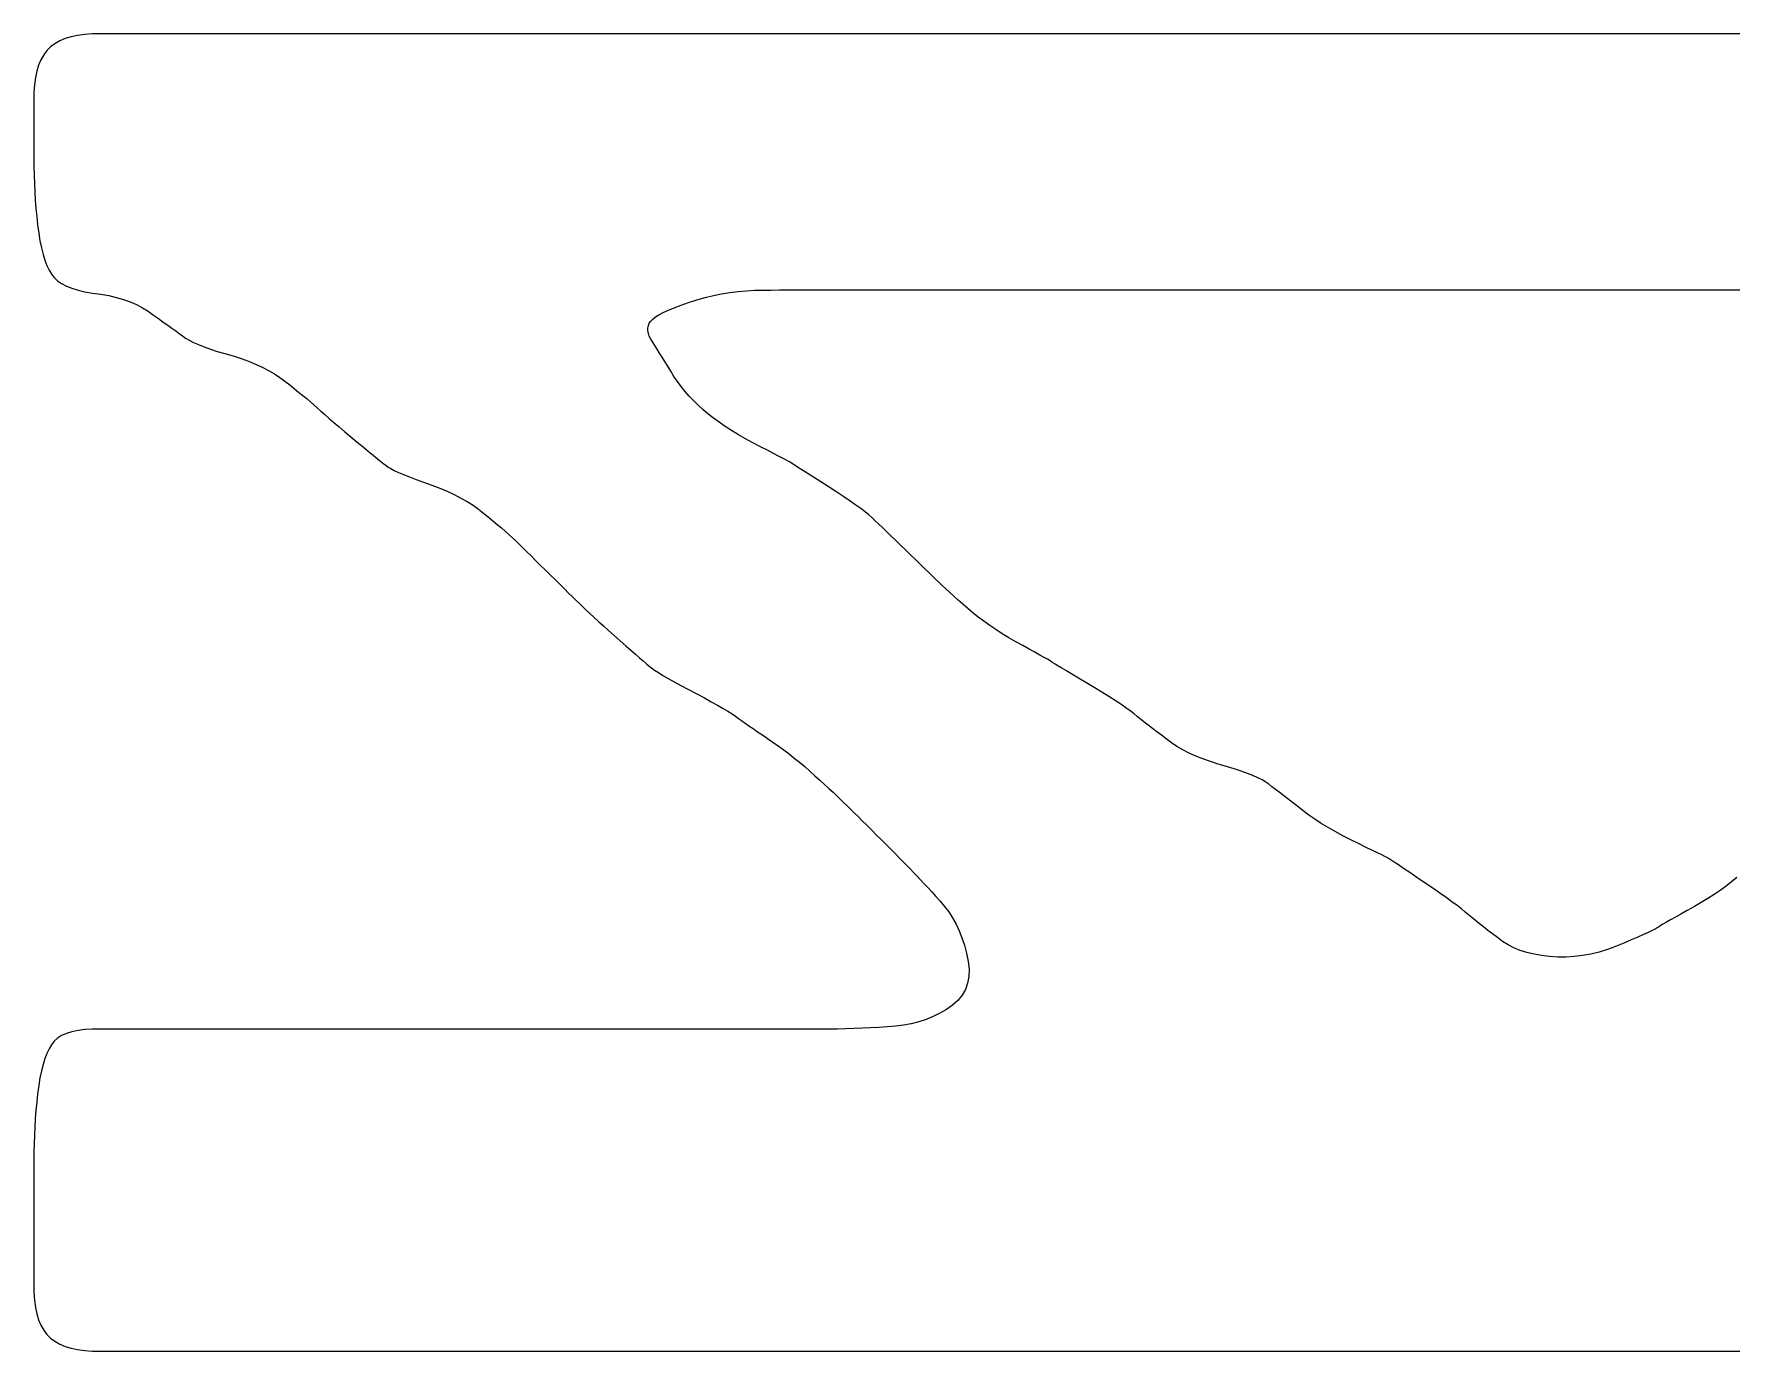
# Model space of a CAD drawing. Header units: millimetres. Extents: x 0.1 to 59.9, y 0.1 to 19.9.
# Drawn here: x 0.05 to 25.72, y 0.05 to 19.95 of the extents above; entities that cross this region are included whole.
import ezdxf

# ---------------------------------------------------------------- set-up
doc = ezdxf.new("R2010")
doc.units = ezdxf.units.MM

msp = doc.modelspace()

# ---------------------------------------------------------------- linework, layer by layer
at = {"layer": 'DESIGN'}
for points in [[(25.8125, 19.945704), (25.6875, 19.945704), (25.5625, 19.945704), (25.4375, 19.945704), (25.3125, 19.945704), (25.1875, 19.945704), (25.0625, 19.945704), (24.9375, 19.945704), (24.8125, 19.945704), (24.6875, 19.945704), (24.5625, 19.945704), (24.4375, 19.945704), (24.3125, 19.945704), (24.1875, 19.945704), (24.0625, 19.945704), (23.9375, 19.945704), (23.8125, 19.945704), (23.6875, 19.945704), (23.5625, 19.945704), (23.4375, 19.945704), (23.3125, 19.945704), (23.1875, 19.945704), (23.0625, 19.945704), (22.9375, 19.945704), (22.8125, 19.945704), (22.6875, 19.945704), (22.5625, 19.945704), (22.4375, 19.945704), (22.3125, 19.945704), (22.1875, 19.945704), (22.0625, 19.945704), (21.9375, 19.945704), (21.8125, 19.945704), (21.6875, 19.945704), (21.5625, 19.945704), (21.4375, 19.945704), (21.3125, 19.945704), (21.1875, 19.945704), (21.0625, 19.945704), (20.9375, 19.945704), (20.8125, 19.945704), (20.6875, 19.945704), (20.5625, 19.945704), (20.4375, 19.945704), (20.3125, 19.945704), (20.1875, 19.945704), (20.0625, 19.945704), (19.9375, 19.945704), (19.8125, 19.945704), (19.6875, 19.945704), (19.5625, 19.945704), (19.4375, 19.945704), (19.3125, 19.945704), (19.1875, 19.945704), (19.0625, 19.945704), (18.9375, 19.945704), (18.8125, 19.945704), (18.6875, 19.945704), (18.5625, 19.945704), (18.4375, 19.945704), (18.3125, 19.945704), (18.1875, 19.945704), (18.0625, 19.945704), (17.9375, 19.945704), (17.8125, 19.945704), (17.6875, 19.945704), (17.5625, 19.945704), (17.4375, 19.945704), (17.3125, 19.945704), (17.1875, 19.945704), (17.0625, 19.945704), (16.9375, 19.945704), (16.8125, 19.945704), (16.6875, 19.945704), (16.5625, 19.945704), (16.4375, 19.945704), (16.3125, 19.945704), (16.1875, 19.945704), (16.0625, 19.945704), (15.9375, 19.945704), (15.8125, 19.945704), (15.6875, 19.945704), (15.5625, 19.945704), (15.4375, 19.945704), (15.3125, 19.945704), (15.1875, 19.945704), (15.0625, 19.945704), (14.9375, 19.945704), (14.8125, 19.945704), (14.6875, 19.945704), (14.5625, 19.945704), (14.4375, 19.945704), (14.3125, 19.945704), (14.1875, 19.945704), (14.0625, 19.945704), (13.9375, 19.945704), (13.8125, 19.945704), (13.6875, 19.945704), (13.5625, 19.945704), (13.4375, 19.945704), (13.3125, 19.945704), (13.1875, 19.945704), (13.0625, 19.945704), (12.9375, 19.945704), (12.8125, 19.945704), (12.6875, 19.945704), (12.5625, 19.945704), (12.4375, 19.945704), (12.3125, 19.945704), (12.1875, 19.945704), (12.0625, 19.945704), (11.9375, 19.945704), (11.8125, 19.945704), (11.6875, 19.945704), (11.5625, 19.945704), (11.4375, 19.945704), (11.3125, 19.945704), (11.1875, 19.945704), (11.0625, 19.945704), (10.9375, 19.945704), (10.8125, 19.945704), (10.6875, 19.945704), (10.5625, 19.945704), (10.4375, 19.945704), (10.3125, 19.945704), (10.1875, 19.945704), (10.0625, 19.945704), (9.9375, 19.945704), (9.8125, 19.945704), (9.6875, 19.945704), (9.5625, 19.945704), (9.4375, 19.945704), (9.3125, 19.945704), (9.1875, 19.945704), (9.0625, 19.945704), (8.9375, 19.945704), (8.8125, 19.945704), (8.6875, 19.945704), (8.5625, 19.945704), (8.4375, 19.945704), (8.3125, 19.945704), (8.1875, 19.945704), (8.0625, 19.945704), (7.9375, 19.945704), (7.8125, 19.945704), (7.6875, 19.945704), (7.5625, 19.945704), (7.4375, 19.945704), (7.3125, 19.945704), (7.1875, 19.945704), (7.0625, 19.945704), (6.9375, 19.945704), (6.8125, 19.945704), (6.6875, 19.945704), (6.5625, 19.945704), (6.4375, 19.945704), (6.3125, 19.945704), (6.1875, 19.945704), (6.0625, 19.945704), (5.9375, 19.945704), (5.8125, 19.945704), (5.6875, 19.945704), (5.5625, 19.945704), (5.4375, 19.945704), (5.3125, 19.945704), (5.1875, 19.945704), (5.0625, 19.945704), (4.9375, 19.945704), (4.8125, 19.945704), (4.6875, 19.945704), (4.5625, 19.945704), (4.4375, 19.945704), (4.3125, 19.945704), (4.1875, 19.945704), (4.0625, 19.945704), (3.9375, 19.945704), (3.8125, 19.945704), (3.6875, 19.945704), (3.5625, 19.945704), (3.4375, 19.945704), (3.3125, 19.945704), (3.1875, 19.945704), (3.0625, 19.945704), (2.9375, 19.945704), (2.8125, 19.945704), (2.6875, 19.945704), (2.5625, 19.945704), (2.4375, 19.945704), (2.3125, 19.945704), (2.1875, 19.945704), (2.0625, 19.945704), (1.9375, 19.945704), (1.8125, 19.945704), (1.6875, 19.945704), (1.5625, 19.945704), (1.4375, 19.945704), (1.3125, 19.945704), (1.1875, 19.945704), (1.0625, 19.945704), (0.9375, 19.945704), (0.821161, 19.93874), (0.713483, 19.924811), (0.614465, 19.903919), (0.524109, 19.876063), (0.442413, 19.841242), (0.369378, 19.799457), (0.305005, 19.750708), (0.249292, 19.694995), (0.200543, 19.630622), (0.158758, 19.557587), (0.123937, 19.475891), (0.096081, 19.385535), (0.075189, 19.286517), (0.06126, 19.178839), (0.054296, 19.0625), (0.054296, 18.9375), (0.054296, 18.8125), (0.054296, 18.6875), (0.054296, 18.5625), (0.054296, 18.4375), (0.054296, 18.3125), (0.054296, 18.1875), (0.054296, 18.0625), (0.054296, 17.9375), (0.056258, 17.8125), (0.060182, 17.6875), (0.066068, 17.5625), (0.073917, 17.4375), (0.083727, 17.3125), (0.095499, 17.1875), (0.109233, 17.0625), (0.12493, 16.9375), (0.143666, 16.821658), (0.165443, 16.714974), (0.190259, 16.617447), (0.218115, 16.529078), (0.249012, 16.449868), (0.282949, 16.379815), (0.319925, 16.31892), (0.359942, 16.267182), (0.410581, 16.219936), (0.471844, 16.177181), (0.543729, 16.138916), (0.626238, 16.105142), (0.719369, 16.075859), (0.823123, 16.051067), (0.9375, 16.030766), (1.0625, 16.014956), (1.181861, 15.99394), (1.295583, 15.967719), (1.403667, 15.936293), (1.506111, 15.899662), (1.602917, 15.857825), (1.694084, 15.810783), (1.779612, 15.758536), (1.859501, 15.701084), (1.935042, 15.646757), (2.006237, 15.595558), (2.073084, 15.547484), (2.135584, 15.502537), (2.193737, 15.460716), (2.247542, 15.422022), (2.297001, 15.386454), (2.342112, 15.354012), (2.397209, 15.321238), (2.462292, 15.28813), (2.537361, 15.254689), (2.622417, 15.220915), (2.717458, 15.186808), (2.822486, 15.152369), (2.9375, 15.117596), (3.0625, 15.08249), (3.181394, 15.044591), (3.294183, 15.003898), (3.400866, 14.960413), (3.501444, 14.914133), (3.595916, 14.865061), (3.684282, 14.813195), (3.766543, 14.758536), (3.842698, 14.701084), (3.91544, 14.645261), (3.984767, 14.59107), (4.050681, 14.538508), (4.113181, 14.487577), (4.172267, 14.438276), (4.22794, 14.390606), (4.280198, 14.344566), (4.329043, 14.300156), (4.383864, 14.251224), (4.444661, 14.197769), (4.511433, 14.139791), (4.584182, 14.077291), (4.662906, 14.010269), (4.747607, 13.938724), (4.838283, 13.862656), (4.934935, 13.782066), (5.023049, 13.708918), (5.102626, 13.643212), (5.173664, 13.584948), (5.236164, 13.534126), (5.290126, 13.490747), (5.335549, 13.454809), (5.372435, 13.426314), (5.400783, 13.405261), (5.441212, 13.381331), (5.493723, 13.354526), (5.558315, 13.324844), (5.634989, 13.292285), (5.723745, 13.256851), (5.824582, 13.21854), (5.9375, 13.177352), (6.0625, 13.133289), (6.181368, 13.087248), (6.294105, 13.039229), (6.400709, 12.989233), (6.501182, 12.93726), (6.595524, 12.883309), (6.683733, 12.827381), (6.765811, 12.769475), (6.841757, 12.709592), (6.914341, 12.651332), (6.983564, 12.594695), (7.049426, 12.539682), (7.111926, 12.486293), (7.171064, 12.434527), (7.226841, 12.384384), (7.279257, 12.335865), (7.328311, 12.288969), (7.381048, 12.238172), (7.437467, 12.183474), (7.497569, 12.124875), (7.561353, 12.062375), (7.628821, 11.995974), (7.699971, 11.925672), (7.774803, 11.851469), (7.853318, 11.773365), (7.92783, 11.699386), (7.998337, 11.629532), (8.064841, 11.563804), (8.127341, 11.502201), (8.185837, 11.444724), (8.24033, 11.391371), (8.290818, 11.342145), (8.337303, 11.297043), (8.389275, 11.247592), (8.446733, 11.193791), (8.509678, 11.135641), (8.57811, 11.073141), (8.652028, 11.006291), (8.731434, 10.935092), (8.816326, 10.859543), (8.906705, 10.779645), (8.990114, 10.706156), (9.066553, 10.639076), (9.136023, 10.578407), (9.198523, 10.524147), (9.254053, 10.476296), (9.302614, 10.434855), (9.344205, 10.399824), (9.378826, 10.371202), (9.424744, 10.338022), (9.48196, 10.300283), (9.550474, 10.257985), (9.630284, 10.211128), (9.721392, 10.159712), (9.823797, 10.103738), (9.9375, 10.043205), (10.0625, 9.978113), (10.177214, 9.917247), (10.281641, 9.860606), (10.375783, 9.808192), (10.459638, 9.760002), (10.533206, 9.716039), (10.596489, 9.676301), (10.649485, 9.640789), (10.692195, 9.609503), (10.739853, 9.575187), (10.792458, 9.537843), (10.850011, 9.49747), (10.912511, 9.454068), (10.979958, 9.407636), (11.052353, 9.358176), (11.129695, 9.305687), (11.211985, 9.25017), (11.29364, 9.192906), (11.37466, 9.133897), (11.455045, 9.073143), (11.534794, 9.010643), (11.613909, 8.946397), (11.692388, 8.880406), (11.770233, 8.81267), (11.847442, 8.743187), (11.920974, 8.676529), (11.990829, 8.612693), (12.057006, 8.551681), (12.119506, 8.493492), (12.178329, 8.438126), (12.233474, 8.385584), (12.284942, 8.335865), (12.332733, 8.288969), (12.384313, 8.238172), (12.439682, 8.183474), (12.49884, 8.124875), (12.561787, 8.062375), (12.628524, 7.995974), (12.69905, 7.925672), (12.773365, 7.851469), (12.851469, 7.773365), (12.925672, 7.69901), (12.995974, 7.628404), (13.062375, 7.561547), (13.124875, 7.498439), (13.183474, 7.43908), (13.238172, 7.383471), (13.288969, 7.33161), (13.335865, 7.283499), (13.385359, 7.23179), (13.437452, 7.176484), (13.492144, 7.117582), (13.549434, 7.055082), (13.609323, 6.988984), (13.671811, 6.91929), (13.736897, 6.845999), (13.804582, 6.76911), (13.867177, 6.686208), (13.924681, 6.597291), (13.977094, 6.502361), (14.024417, 6.401416), (14.066649, 6.294458), (14.10379, 6.181486), (14.135841, 6.0625), (14.162802, 5.9375), (14.174561, 5.82016), (14.17112, 5.71048), (14.152479, 5.60846), (14.118636, 5.514099), (14.069593, 5.427399), (14.005349, 5.348359), (13.925904, 5.276978), (13.831259, 5.213258), (13.732819, 5.156351), (13.630585, 5.106257), (13.524557, 5.062977), (13.414734, 5.02651), (13.301117, 4.996857), (13.183706, 4.974017), (13.0625, 4.957991), (12.9375, 4.948778), (12.8125, 4.940717), (12.6875, 4.933807), (12.5625, 4.928049), (12.4375, 4.923442), (12.3125, 4.919988), (12.1875, 4.917684), (12.0625, 4.916533), (11.9375, 4.916533), (11.8125, 4.916533), (11.6875, 4.916533), (11.5625, 4.916533), (11.4375, 4.916533), (11.3125, 4.916533), (11.1875, 4.916533), (11.0625, 4.916533), (10.9375, 4.916533), (10.8125, 4.916533), (10.6875, 4.916533), (10.5625, 4.916533), (10.4375, 4.916533), (10.3125, 4.916533), (10.1875, 4.916533), (10.0625, 4.916533), (9.9375, 4.916533), (9.8125, 4.916533), (9.6875, 4.916533), (9.5625, 4.916533), (9.4375, 4.916533), (9.3125, 4.916533), (9.1875, 4.916533), (9.0625, 4.916533), (8.9375, 4.916533), (8.8125, 4.916533), (8.6875, 4.916533), (8.5625, 4.916533), (8.4375, 4.916533), (8.3125, 4.916533), (8.1875, 4.916533), (8.0625, 4.916533), (7.9375, 4.916533), (7.8125, 4.916533), (7.6875, 4.916533), (7.5625, 4.916533), (7.4375, 4.916533), (7.3125, 4.916533), (7.1875, 4.916533), (7.0625, 4.916533), (6.9375, 4.916533), (6.8125, 4.916533), (6.6875, 4.916533), (6.5625, 4.916533), (6.4375, 4.916533), (6.3125, 4.916533), (6.1875, 4.916533), (6.0625, 4.916533), (5.9375, 4.916533), (5.8125, 4.916533), (5.6875, 4.916533), (5.5625, 4.916533), (5.4375, 4.916533), (5.3125, 4.916533), (5.1875, 4.916533), (5.0625, 4.916533), (4.9375, 4.916533), (4.8125, 4.916533), (4.6875, 4.916533), (4.5625, 4.916533), (4.4375, 4.916533), (4.3125, 4.916533), (4.1875, 4.916533), (4.0625, 4.916533), (3.9375, 4.916533), (3.8125, 4.916533), (3.6875, 4.916533), (3.5625, 4.916533), (3.4375, 4.916533), (3.3125, 4.916533), (3.1875, 4.916533), (3.0625, 4.916533), (2.9375, 4.916533), (2.8125, 4.916533), (2.6875, 4.916533), (2.5625, 4.916533), (2.4375, 4.916533), (2.3125, 4.916533), (2.1875, 4.916533), (2.0625, 4.916533), (1.9375, 4.916533), (1.8125, 4.916492), (1.6875, 4.916409), (1.5625, 4.916286), (1.4375, 4.916121), (1.3125, 4.915915), (1.1875, 4.915668), (1.0625, 4.91538), (0.9375, 4.915051), (0.823123, 4.908295), (0.719369, 4.895114), (0.626238, 4.875507), (0.543729, 4.849473), (0.471844, 4.817014), (0.410581, 4.778129), (0.359942, 4.732818), (0.319925, 4.68108), (0.282949, 4.620185), (0.249012, 4.550132), (0.218115, 4.470922), (0.190259, 4.382553), (0.165443, 4.285026), (0.143666, 4.178342), (0.12493, 4.0625), (0.109233, 3.9375), (0.095499, 3.8125), (0.083727, 3.6875), (0.073917, 3.5625), (0.066068, 3.4375), (0.060182, 3.3125), (0.056258, 3.1875), (0.054296, 3.0625), (0.054296, 2.9375), (0.054296, 2.8125), (0.054296, 2.6875), (0.054296, 2.5625), (0.054296, 2.4375), (0.054296, 2.3125), (0.054296, 2.1875), (0.054296, 2.0625), (0.054296, 1.9375), (0.054296, 1.8125), (0.054296, 1.6875), (0.054296, 1.5625), (0.054296, 1.4375), (0.054296, 1.3125), (0.054296, 1.1875), (0.054296, 1.0625), (0.054296, 0.9375), (0.06126, 0.821161), (0.075189, 0.713483), (0.096081, 0.614465), (0.123937, 0.524109), (0.158758, 0.442413), (0.200543, 0.369378), (0.249292, 0.305005), (0.305005, 0.249292), (0.369378, 0.200543), (0.442413, 0.158758), (0.524109, 0.123937), (0.614465, 0.096081), (0.713483, 0.075189), (0.821161, 0.06126), (0.9375, 0.054296), (1.0625, 0.054296), (1.1875, 0.054296), (1.3125, 0.054296), (1.4375, 0.054296), (1.5625, 0.054296), (1.6875, 0.054296), (1.8125, 0.054296), (1.9375, 0.054296), (2.0625, 0.054296), (2.1875, 0.054296), (2.3125, 0.054296), (2.4375, 0.054296), (2.5625, 0.054296), (2.6875, 0.054296), (2.8125, 0.054296), (2.9375, 0.054296), (3.0625, 0.054296), (3.1875, 0.054296), (3.3125, 0.054296), (3.4375, 0.054296), (3.5625, 0.054296), (3.6875, 0.054296), (3.8125, 0.054296), (3.9375, 0.054296), (4.0625, 0.054296), (4.1875, 0.054296), (4.3125, 0.054296), (4.4375, 0.054296), (4.5625, 0.054296), (4.6875, 0.054296), (4.8125, 0.054296), (4.9375, 0.054296), (5.0625, 0.054296), (5.1875, 0.054296), (5.3125, 0.054296), (5.4375, 0.054296), (5.5625, 0.054296), (5.6875, 0.054296), (5.8125, 0.054296), (5.9375, 0.054296), (6.0625, 0.054296), (6.1875, 0.054296), (6.3125, 0.054296), (6.4375, 0.054296), (6.5625, 0.054296), (6.6875, 0.054296), (6.8125, 0.054296), (6.9375, 0.054296), (7.0625, 0.054296), (7.1875, 0.054296), (7.3125, 0.054296), (7.4375, 0.054296), (7.5625, 0.054296), (7.6875, 0.054296), (7.8125, 0.054296), (7.9375, 0.054296), (8.0625, 0.054296), (8.1875, 0.054296), (8.3125, 0.054296), (8.4375, 0.054296), (8.5625, 0.054296), (8.6875, 0.054296), (8.8125, 0.054296), (8.9375, 0.054296), (9.0625, 0.054296), (9.1875, 0.054296), (9.3125, 0.054296), (9.4375, 0.054296), (9.5625, 0.054296), (9.6875, 0.054296), (9.8125, 0.054296), (9.9375, 0.054296), (10.0625, 0.054296), (10.1875, 0.054296), (10.3125, 0.054296), (10.4375, 0.054296), (10.5625, 0.054296), (10.6875, 0.054296), (10.8125, 0.054296), (10.9375, 0.054296), (11.0625, 0.054296), (11.1875, 0.054296), (11.3125, 0.054296), (11.4375, 0.054296), (11.5625, 0.054296), (11.6875, 0.054296), (11.8125, 0.054296), (11.9375, 0.054296), (12.0625, 0.054296), (12.1875, 0.054296), (12.3125, 0.054296), (12.4375, 0.054296), (12.5625, 0.054296), (12.6875, 0.054296), (12.8125, 0.054296), (12.9375, 0.054296), (13.0625, 0.054296), (13.1875, 0.054296), (13.3125, 0.054296), (13.4375, 0.054296), (13.5625, 0.054296), (13.6875, 0.054296), (13.8125, 0.054296), (13.9375, 0.054296), (14.0625, 0.054296), (14.1875, 0.054296), (14.3125, 0.054296), (14.4375, 0.054296), (14.5625, 0.054296), (14.6875, 0.054296), (14.8125, 0.054296), (14.9375, 0.054296), (15.0625, 0.054296), (15.1875, 0.054296), (15.3125, 0.054296), (15.4375, 0.054296), (15.5625, 0.054296), (15.6875, 0.054296), (15.8125, 0.054296), (15.9375, 0.054296), (16.0625, 0.054296), (16.1875, 0.054296), (16.3125, 0.054296), (16.4375, 0.054296), (16.5625, 0.054296), (16.6875, 0.054296), (16.8125, 0.054296), (16.9375, 0.054296), (17.0625, 0.054296), (17.1875, 0.054296), (17.3125, 0.054296), (17.4375, 0.054296), (17.5625, 0.054296), (17.6875, 0.054296), (17.8125, 0.054296), (17.9375, 0.054296), (18.0625, 0.054296), (18.1875, 0.054296), (18.3125, 0.054296), (18.4375, 0.054296), (18.5625, 0.054296), (18.6875, 0.054296), (18.8125, 0.054296), (18.9375, 0.054296), (19.0625, 0.054296), (19.1875, 0.054296), (19.3125, 0.054296), (19.4375, 0.054296), (19.5625, 0.054296), (19.6875, 0.054296), (19.8125, 0.054296), (19.9375, 0.054296), (20.0625, 0.054296), (20.1875, 0.054296), (20.3125, 0.054296), (20.4375, 0.054296), (20.5625, 0.054296), (20.6875, 0.054296), (20.8125, 0.054296), (20.9375, 0.054296), (21.0625, 0.054296), (21.1875, 0.054296), (21.3125, 0.054296), (21.4375, 0.054296), (21.5625, 0.054296), (21.6875, 0.054296), (21.8125, 0.054296), (21.9375, 0.054296), (22.0625, 0.054296), (22.1875, 0.054296), (22.3125, 0.054296), (22.4375, 0.054296), (22.5625, 0.054296), (22.6875, 0.054296), (22.8125, 0.054296), (22.9375, 0.054296), (23.0625, 0.054296), (23.1875, 0.054296), (23.3125, 0.054296), (23.4375, 0.054296), (23.5625, 0.054296), (23.6875, 0.054296), (23.8125, 0.054296), (23.9375, 0.054296), (24.0625, 0.054296), (24.1875, 0.054296), (24.3125, 0.054296), (24.4375, 0.054296), (24.5625, 0.054296), (24.6875, 0.054296), (24.8125, 0.054296), (24.9375, 0.054296), (25.0625, 0.054296), (25.1875, 0.054296), (25.3125, 0.054296), (25.4375, 0.054296), (25.5625, 0.054296), (25.6875, 0.054296), (25.8125, 0.054296)], [(25.769254, 7.203451), (25.688606, 7.138401), (25.60424, 7.074201), (25.516155, 7.010851), (25.424352, 6.948351), (25.328831, 6.886701), (25.229592, 6.825901), (25.126634, 6.765951), (25.019958, 6.706851), (24.924326, 6.653587), (24.839738, 6.606159), (24.766194, 6.564568), (24.703694, 6.528813), (24.652238, 6.498894), (24.611826, 6.474811), (24.582458, 6.456565), (24.564134, 6.444155), (24.532476, 6.426677), (24.487483, 6.40413), (24.429155, 6.376516), (24.357493, 6.343834), (24.272497, 6.306083), (24.174166, 6.263265), (24.0625, 6.215378), (23.9375, 6.162423), (23.8125, 6.11706), (23.6875, 6.079289), (23.5625, 6.04911), (23.4375, 6.026523), (23.3125, 6.011528), (23.1875, 6.004125), (23.0625, 6.004313), (22.9375, 6.012094), (22.818485, 6.0261), (22.705456, 6.046331), (22.598412, 6.072788), (22.497354, 6.10547), (22.402281, 6.144378), (22.313193, 6.189512), (22.230091, 6.24087), (22.152974, 6.298455), (22.079511, 6.353955), (22.009703, 6.407371), (21.943548, 6.458704), (21.881048, 6.507952), (21.822203, 6.555116), (21.767011, 6.600196), (21.715474, 6.643192), (21.667591, 6.684105), (21.610068, 6.730414), (21.542906, 6.78212), (21.466104, 6.839223), (21.379662, 6.901723), (21.283581, 6.96962), (21.17786, 7.042914), (21.0625, 7.121605), (20.9375, 7.205692), (20.828125, 7.279269), (20.734375, 7.342335), (20.65625, 7.39489), (20.59375, 7.436934), (20.546875, 7.468467), (20.515625, 7.489489), (20.5, 7.5), (20.5, 7.5), (20.484375, 7.507639), (20.453125, 7.522918), (20.40625, 7.545835), (20.34375, 7.576392), (20.265625, 7.614588), (20.171875, 7.660423), (20.0625, 7.713897), (19.9375, 7.775011), (19.818025, 7.836471), (19.704075, 7.898278), (19.595649, 7.960431), (19.492748, 8.022931), (19.395373, 8.085778), (19.303522, 8.148971), (19.217196, 8.212511), (19.136394, 8.276397), (19.060168, 8.336353), (18.988518, 8.392379), (18.921442, 8.444473), (18.858942, 8.492637), (18.801018, 8.536871), (18.747668, 8.577174), (18.698894, 8.613546), (18.654696, 8.645988), (18.600397, 8.678762), (18.535998, 8.71187), (18.461498, 8.745311), (18.376899, 8.779085), (18.2822, 8.813192), (18.1774, 8.847631), (18.0625, 8.882404), (17.9375, 8.91751), (17.818441, 8.955409), (17.705324, 8.996102), (17.598149, 9.039587), (17.496914, 9.085867), (17.401622, 9.134939), (17.31227, 9.186805), (17.22886, 9.241464), (17.151392, 9.298916), (17.077665, 9.35413), (17.007681, 9.407104), (16.941439, 9.45784), (16.878939, 9.506336), (16.820181, 9.552594), (16.765165, 9.596612), (16.713892, 9.638392), (16.66636, 9.677932), (16.609145, 9.7218), (16.542247, 9.769995), (16.465664, 9.822518), (16.379399, 9.879367), (16.283449, 9.940545), (16.177816, 10.006049), (16.0625, 10.075881), (15.9375, 10.150041), (15.826033, 10.216343), (15.728099, 10.274787), (15.643698, 10.325375), (15.57283, 10.368104), (15.515495, 10.402977), (15.471694, 10.429992), (15.441425, 10.449149), (15.424689, 10.460449), (15.396512, 10.477749), (15.356894, 10.501048), (15.305835, 10.530347), (15.243335, 10.565644), (15.169394, 10.606942), (15.084012, 10.654239), (14.987189, 10.707535), (14.878925, 10.766831), (14.7746, 10.826927), (14.674214, 10.887825), (14.577767, 10.949524), (14.485259, 11.012024), (14.39669, 11.075325), (14.312061, 11.139427), (14.23137, 11.204331), (14.154619, 11.270035), (14.08143, 11.333388), (14.011805, 11.39439), (13.945742, 11.453041), (13.883242, 11.509342), (13.824305, 11.563291), (13.76893, 11.614888), (13.717119, 11.664135), (13.66887, 11.711031), (13.616684, 11.761828), (13.560559, 11.816526), (13.500497, 11.875125), (13.436497, 11.937625), (13.368559, 12.004026), (13.296684, 12.074328), (13.22087, 12.148531), (13.141119, 12.226635), (13.06568, 12.300013), (12.994554, 12.368665), (12.927741, 12.432591), (12.865241, 12.491791), (12.807054, 12.546265), (12.75318, 12.596012), (12.703619, 12.641033), (12.65837, 12.681329), (12.603152, 12.72652), (12.537966, 12.776609), (12.462811, 12.831593), (12.377686, 12.891474), (12.282593, 12.956251), (12.177531, 13.025925), (12.0625, 13.100495), (11.9375, 13.179961), (11.827139, 13.250149), (11.731417, 13.311058), (11.650334, 13.362689), (11.583889, 13.405041), (11.532084, 13.438115), (11.494917, 13.461911), (11.47239, 13.476427), (11.464501, 13.481666), (11.44296, 13.493788), (11.407765, 13.512794), (11.358918, 13.538683), (11.296418, 13.571456), (11.220265, 13.611113), (11.13046, 13.657653), (11.027001, 13.711078), (10.90989, 13.771386), (10.79784, 13.832241), (10.690851, 13.893645), (10.588924, 13.955597), (10.492058, 14.018097), (10.400253, 14.081145), (10.31351, 14.144741), (10.231828, 14.208886), (10.155207, 14.273578), (10.082117, 14.339982), (10.012557, 14.408098), (9.946527, 14.477927), (9.884027, 14.549468), (9.825057, 14.622721), (9.769617, 14.697687), (9.717707, 14.774364), (9.669328, 14.852754), (9.623322, 14.927171), (9.579689, 14.997616), (9.53843, 15.064089), (9.499544, 15.126589), (9.463031, 15.185116), (9.428892, 15.239671), (9.397126, 15.290254), (9.367734, 15.336864), (9.345689, 15.381532), (9.330993, 15.424258), (9.323645, 15.465042), (9.323645, 15.503884), (9.330993, 15.540784), (9.345689, 15.575742), (9.367734, 15.608757), (9.397126, 15.639831), (9.43847, 15.672021), (9.491764, 15.705329), (9.557009, 15.739753), (9.634206, 15.775295), (9.723353, 15.811954), (9.824451, 15.849729), (9.9375, 15.888622), (10.0625, 15.928632), (10.1875, 15.963872), (10.3125, 15.994342), (10.4375, 16.020042), (10.5625, 16.040972), (10.6875, 16.057132), (10.8125, 16.068522), (10.9375, 16.075142), (11.0625, 16.076992), (11.1875, 16.078611), (11.3125, 16.079998), (11.4375, 16.081155), (11.5625, 16.08208), (11.6875, 16.082773), (11.8125, 16.083236), (11.9375, 16.083467), (12.0625, 16.083467), (12.1875, 16.083467), (12.3125, 16.083467), (12.4375, 16.083467), (12.5625, 16.083467), (12.6875, 16.083467), (12.8125, 16.083467), (12.9375, 16.083467), (13.0625, 16.083467), (13.1875, 16.083467), (13.3125, 16.083467), (13.4375, 16.083467), (13.5625, 16.083467), (13.6875, 16.083467), (13.8125, 16.083467), (13.9375, 16.083467), (14.0625, 16.083467), (14.1875, 16.083467), (14.3125, 16.083467), (14.4375, 16.083467), (14.5625, 16.083467), (14.6875, 16.083467), (14.8125, 16.083467), (14.9375, 16.083467), (15.0625, 16.083467), (15.1875, 16.083467), (15.3125, 16.083467), (15.4375, 16.083467), (15.5625, 16.083467), (15.6875, 16.083467), (15.8125, 16.083467), (15.9375, 16.083467), (16.0625, 16.083467), (16.1875, 16.083467), (16.3125, 16.083467), (16.4375, 16.083467), (16.5625, 16.083467), (16.6875, 16.083467), (16.8125, 16.083467), (16.9375, 16.083467), (17.0625, 16.083467), (17.1875, 16.083467), (17.3125, 16.083467), (17.4375, 16.083467), (17.5625, 16.083467), (17.6875, 16.083467), (17.8125, 16.083467), (17.9375, 16.083467), (18.0625, 16.083467), (18.1875, 16.083467), (18.3125, 16.083467), (18.4375, 16.083467), (18.5625, 16.083467), (18.6875, 16.083467), (18.8125, 16.083467), (18.9375, 16.083467), (19.0625, 16.083467), (19.1875, 16.083467), (19.3125, 16.083467), (19.4375, 16.083467), (19.5625, 16.083467), (19.6875, 16.083467), (19.8125, 16.083467), (19.9375, 16.083467), (20.0625, 16.083467), (20.1875, 16.083467), (20.3125, 16.083467), (20.4375, 16.083467), (20.5625, 16.083467), (20.6875, 16.083467), (20.8125, 16.083467), (20.9375, 16.083467), (21.0625, 16.083467), (21.1875, 16.083467), (21.3125, 16.083467), (21.4375, 16.083467), (21.5625, 16.083467), (21.6875, 16.083467), (21.8125, 16.083467), (21.9375, 16.083467), (22.0625, 16.083467), (22.1875, 16.083467), (22.3125, 16.083467), (22.4375, 16.083467), (22.5625, 16.083467), (22.6875, 16.083467), (22.8125, 16.083467), (22.9375, 16.083467), (23.0625, 16.083467), (23.1875, 16.083467), (23.3125, 16.083467), (23.4375, 16.083467), (23.5625, 16.083467), (23.6875, 16.083467), (23.8125, 16.083467), (23.9375, 16.083467), (24.0625, 16.083467), (24.1875, 16.083467), (24.3125, 16.083467), (24.4375, 16.083467), (24.5625, 16.083467), (24.6875, 16.083467), (24.8125, 16.083467), (24.9375, 16.083467), (25.0625, 16.083467), (25.1875, 16.083467), (25.3125, 16.083467), (25.4375, 16.083467), (25.5625, 16.083467), (25.6875, 16.083467), (25.8125, 16.083467)]]:
    msp.add_lwpolyline(points, dxfattribs=at)

doc.saveas('drawing.dxf')
